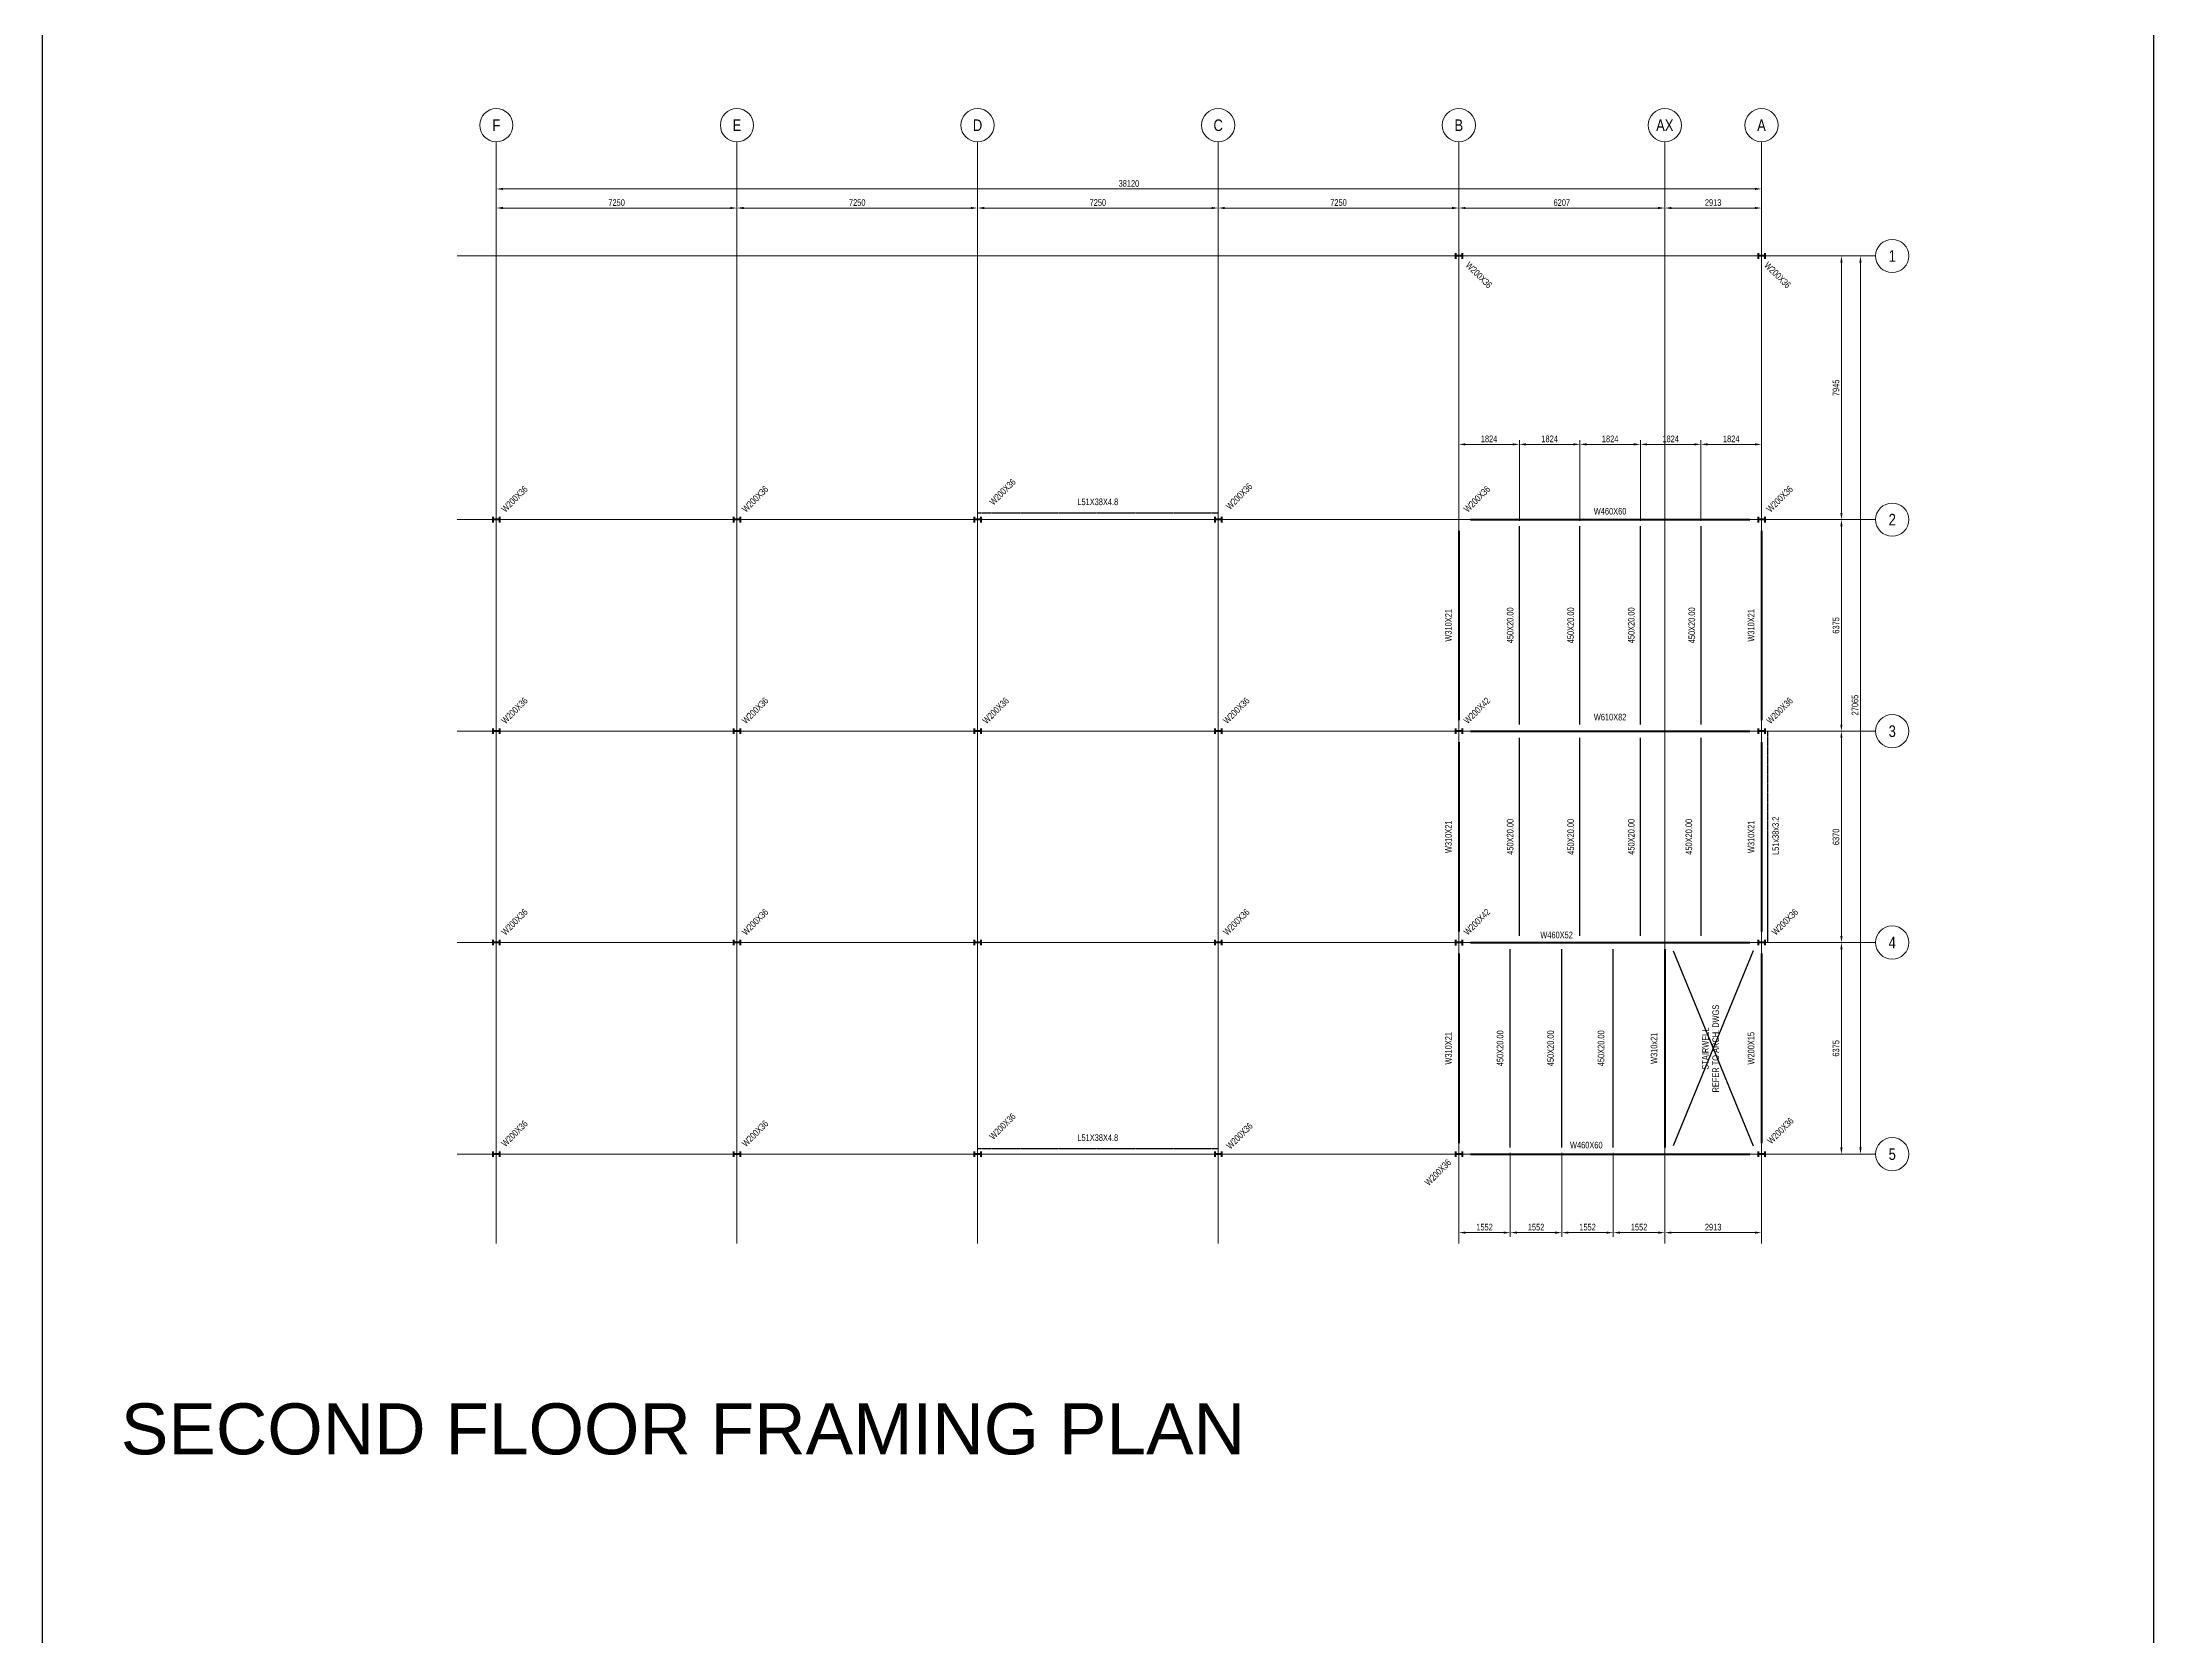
# Model space of a CAD drawing. Header units: millimetres. Extents: x -31954 to 493870, y 99509 to 604061.
# Drawn here: x 112482 to 176103, y 422996 to 471016 of the extents above; entities that cross this region are included whole.
import ezdxf
from ezdxf.enums import TextEntityAlignment as Align

# ---------------------------------------------------------------- set-up
doc = ezdxf.new("R2010")
doc.units = ezdxf.units.MM
doc.header["$LTSCALE"] = 10
doc.linetypes.add('Center', pattern=[2, 1.25, -0.25, 0.25, -0.25])
doc.linetypes.add('Hidden', pattern=[0.375, 0.25, -0.125])
for name, color, linetype, lineweight in [('A-DETL-MLIN', 3, 'Continuous', 25), ('S-ANNOTATIONS', 1, 'Continuous', 9), ('S-BEAM-STEEL-PLAN', 4, 'Continuous', 50), ('S-COLUMN-STEEL-PLAN', 4, 'Continuous', 50), ('S-GRID', 6, 'Center', 9)]:
    doc.layers.add(name, color=color, linetype=linetype, lineweight=lineweight)
doc.styles.add('001 Title Text', font='arial.ttf', dxfattribs={"width": 0.8, "height": 3.5})
doc.styles.add('AnnoText', font='arial.ttf', dxfattribs={"width": 0.8, "height": 2})
doc.styles.add('Revit_Arial', font='arial.ttf')

# ---------------------------------------------------------------- blocks, each defined once
blk = doc.blocks.new('LR_COL')
at = {"layer": 'S-COLUMN-STEEL-PLAN', "lineweight": 70}
for p, q in [((-1.005, 0.825), (-1.005, -0.825)), ((1.005, 0), (-1.005, 0)), ((1.005, 0.825), (1.005, -0.825))]:
    blk.add_line(p, q, dxfattribs=at)

msp = doc.modelspace()

# ---------------------------------------------------------------- linework, layer by layer
at = {"layer": 'A-DETL-MLIN'}
for p, q in [((164033.3, 443635), (161620.1, 437760)), ((161620.1, 443635), (164033.3, 437760))]:
    msp.add_line(p, q, dxfattribs=at)
at = {"layer": 'Defpoints'}
msp.add_lwpolyline([(112481.5, 525185.3), (112481.5, 316383.1), (176102.9, 316383.1), (176102.9, 525185.3)], close=True, dxfattribs=at)
at = {"layer": 'S-ANNOTATIONS'}
for p, q in [((126163.3, 467228.3), (126163.3, 466470.3)), ((164283.3, 467228.3), (164283.3, 466470.3)), ((126363.3, 466595.3), (164083.3, 466595.3)), ((126163.3, 466309.7), (126163.3, 465895.2)), ((126363.3, 466020.2), (133213.3, 466020.2)), ((133413.3, 466309.7), (133413.3, 465895.2)), ((133413.3, 466309.7), (133413.3, 465895.2)), ((133613.3, 466020.2), (140508.9, 466020.2)), ((140663.3, 465999.4), (140663.3, 465895.2)), ((140663.3, 465999.4), (140663.3, 465895.2)), ((140863.3, 466020.2), (147713.3, 466020.2)), ((147913.3, 465999.4), (147913.3, 465895.2)), ((147913.3, 465999.4), (147913.3, 465895.2)), ((148113.3, 466020.2), (154963.3, 466020.2)), ((155163.3, 465999.4), (155163.3, 465895.2)), ((155163.3, 465999.4), (155163.3, 465895.2)), ((155363.3, 466020.2), (161170.1, 466020.2)), ((161370.1, 465999.4), (161370.1, 465895.2)), ((161370.1, 465999.4), (161370.1, 465895.2)), ((161570.1, 466020.2), (164083.3, 466020.2)), ((164283.3, 465999.4), (164283.3, 465895.2)), ((166775.8, 464575), (166567.2, 464575)), ((166883.7, 464575), (167390.2, 464575)), ((166692.2, 456830), (166692.2, 464375)), ((167265.2, 437710), (167265.2, 464375)), ((155163.3, 456692.5), (155163.3, 459023.2)), ((155363.3, 458898.2), (156787.3, 458898.2)), ((156987.3, 456592.5), (156987.3, 459023.2)), ((156987.3, 456592.5), (156987.3, 459023.2)), ((157187.3, 458898.2), (158611.3, 458898.2)), ((158811.3, 456592.5), (158811.3, 459023.2)), ((158811.3, 456592.5), (158811.3, 459023.2)), ((159011.3, 458898.2), (160435.3, 458898.2)), ((160635.3, 456592.5), (160635.3, 459023.2)), ((160635.3, 456592.5), (160635.3, 459023.2)), ((160835.3, 458898.2), (162259.3, 458898.2)), ((162459.3, 456592.5), (162459.3, 459023.2)), ((162459.3, 456592.5), (162459.3, 459023.2)), ((162659.3, 458898.2), (164083.3, 458898.2)), ((164283.3, 458960.7), (164283.3, 459023.2)), ((166775.8, 456630), (166567.2, 456630)), ((166775.8, 456630), (166567.2, 456630)), ((166692.2, 450455), (166692.2, 456430)), ((166775.8, 450255), (166567.2, 450255)), ((166775.8, 450255), (166567.2, 450255)), ((166692.2, 444085), (166692.2, 450055)), ((166758.7, 443885), (166567.2, 443885)), ((166758.7, 443885), (166567.2, 443885)), ((166692.2, 437710), (166692.2, 443685)), ((156715, 437547.5), (156715, 435019.5)), ((156715, 437547.5), (156715, 435019.5)), ((158266.7, 437547.5), (158266.7, 435019.5)), ((158266.7, 437547.5), (158266.7, 435019.5)), ((159818.4, 437547.5), (159818.4, 435019.5)), ((159818.4, 437547.5), (159818.4, 435019.5)), ((161370.1, 437552.6), (161370.1, 435019.5)), ((161370.1, 437552.6), (161370.1, 435019.5)), ((164283.3, 437447.5), (164283.3, 435019.5)), ((166758.7, 437510), (166567.2, 437510)), ((166883.7, 437510), (167390.2, 437510)), ((155163.3, 434882.5), (155163.3, 435269.5)), ((155363.3, 435144.5), (156515, 435144.5)), ((156915, 435144.5), (158066.7, 435144.5)), ((158466.7, 435144.5), (159618.4, 435144.5)), ((160018.4, 435144.5), (161170.1, 435144.5)), ((161570.1, 435144.5), (164083.3, 435144.5))]:
    msp.add_line(p, q, dxfattribs=at)
for points in [[(126363.3, 466628.6), (126363.3, 466561.9), (126163.3, 466595.3)], [(164083.3, 466628.6), (164083.3, 466561.9), (164283.3, 466595.3)], [(126363.3, 466053.5), (126363.3, 465986.9), (126163.3, 466020.2)], [(133213.3, 466053.5), (133213.3, 465986.9), (133413.3, 466020.2)], [(133613.3, 466053.5), (133613.3, 465986.9), (133413.3, 466020.2)], [(140463.3, 466053.5), (140463.3, 465986.9), (140663.3, 466020.2)], [(140863.3, 466053.5), (140863.3, 465986.9), (140663.3, 466020.2)], [(147713.3, 466053.5), (147713.3, 465986.9), (147913.3, 466020.2)], [(148113.3, 466053.5), (148113.3, 465986.9), (147913.3, 466020.2)], [(154963.3, 466053.5), (154963.3, 465986.9), (155163.3, 466020.2)], [(155363.3, 466053.5), (155363.3, 465986.9), (155163.3, 466020.2)], [(161170.1, 466053.5), (161170.1, 465986.9), (161370.1, 466020.2)], [(161570.1, 466053.5), (161570.1, 465986.9), (161370.1, 466020.2)], [(164083.3, 466053.5), (164083.3, 465986.9), (164283.3, 466020.2)], [(166658.9, 464375), (166725.6, 464375), (166692.2, 464575)], [(167231.9, 464375), (167298.5, 464375), (167265.2, 464575)], [(155363.3, 458931.5), (155363.3, 458864.8), (155163.3, 458898.2)], [(156787.3, 458931.5), (156787.3, 458864.8), (156987.3, 458898.2)], [(157187.3, 458931.5), (157187.3, 458864.8), (156987.3, 458898.2)], [(158611.3, 458931.5), (158611.3, 458864.8), (158811.3, 458898.2)], [(159011.3, 458931.5), (159011.3, 458864.8), (158811.3, 458898.2)], [(160435.3, 458931.5), (160435.3, 458864.8), (160635.3, 458898.2)], [(160835.3, 458931.5), (160835.3, 458864.8), (160635.3, 458898.2)], [(162259.3, 458931.5), (162259.3, 458864.8), (162459.3, 458898.2)], [(162659.3, 458931.5), (162659.3, 458864.8), (162459.3, 458898.2)], [(164083.3, 458931.5), (164083.3, 458864.8), (164283.3, 458898.2)], [(166658.9, 456830), (166725.6, 456830), (166692.2, 456630)], [(166658.9, 456430), (166725.6, 456430), (166692.2, 456630)], [(166658.9, 450455), (166725.6, 450455), (166692.2, 450255)], [(166658.9, 450055), (166725.6, 450055), (166692.2, 450255)], [(166658.9, 444085), (166725.6, 444085), (166692.2, 443885)], [(166658.9, 443685), (166725.6, 443685), (166692.2, 443885)], [(166658.9, 437710), (166725.6, 437710), (166692.2, 437510)], [(167231.9, 437710), (167298.5, 437710), (167265.2, 437510)], [(155363.3, 435177.8), (155363.3, 435111.2), (155163.3, 435144.5)], [(156515, 435177.8), (156515, 435111.2), (156715, 435144.5)], [(156915, 435177.8), (156915, 435111.2), (156715, 435144.5)], [(158066.7, 435177.8), (158066.7, 435111.2), (158266.7, 435144.5)], [(158466.7, 435177.8), (158466.7, 435111.2), (158266.7, 435144.5)], [(159618.4, 435177.8), (159618.4, 435111.2), (159818.4, 435144.5)], [(160018.4, 435177.8), (160018.4, 435111.2), (159818.4, 435144.5)], [(161170.1, 435177.8), (161170.1, 435111.2), (161370.1, 435144.5)], [(161570.1, 435177.8), (161570.1, 435111.2), (161370.1, 435144.5)], [(164083.3, 435177.8), (164083.3, 435111.2), (164283.3, 435144.5)]]:
    msp.add_solid(points, dxfattribs=at)
at = {"layer": 'S-BEAM-STEEL-PLAN', "lineweight": 70}
for p, q in [((155163.3, 456297.5), (155163.3, 450588)), ((155513.8, 456630), (163932.8, 456630)), ((164283.3, 456297.5), (164283.3, 450587.5)), ((155163.3, 449922), (155163.3, 444218)), ((155515.8, 450255), (163932.8, 450255)), ((164283.3, 449922.5), (164283.3, 444217.5)), ((155163.3, 443552), (155163.3, 437842.5)), ((155515.8, 443885), (163932.8, 443885)), ((161370.1, 443685), (161370.1, 437710)), ((164283.3, 443552.5), (164283.3, 437842.5)), ((155513.8, 437510), (163932.8, 437510))]:
    msp.add_line(p, q, dxfattribs=at)
at = {"layer": 'S-BEAM-STEEL-PLAN', "lineweight": 30}
for p, q in [((156987.3, 450455), (156987.3, 456430)), ((158811.3, 450455), (158811.3, 456430)), ((160635.3, 450455), (160635.3, 456430)), ((162459.3, 456430), (162459.3, 450455)), ((156987.3, 444085), (156987.3, 450055)), ((158811.3, 444085), (158811.3, 450055)), ((160635.3, 444085), (160635.3, 450055)), ((162459.3, 450055), (162459.3, 444085)), ((156715, 437710), (156715, 443685)), ((158266.7, 437710), (158266.7, 443685)), ((159818.4, 437710), (159818.4, 443685))]:
    msp.add_line(p, q, dxfattribs=at)
at = {"layer": 'S-BEAM-STEEL-PLAN', "linetype": 'Hidden', "lineweight": 25}
for p, q in [((164469.8, 443885), (164469.8, 450255)), ((140663.3, 437681.7), (147913.3, 437681.7))]:
    msp.add_line(p, q, dxfattribs=at)
msp.add_lwpolyline([(140663.3, 456830.5), (147913.3, 456830.5)], dxfattribs=at)
at = {"layer": 'S-COLUMN-STEEL-PLAN', "lineweight": 70}
for p, q in [((155062.8, 464657.5), (155062.8, 464492.5)), ((155263.8, 464575), (155062.8, 464575)), ((155263.8, 464657.5), (155263.8, 464492.5)), ((164182.8, 464657.5), (164182.8, 464492.5)), ((164383.8, 464575), (164182.8, 464575)), ((164383.8, 464657.5), (164383.8, 464492.5)), ((126062.8, 456712.5), (126062.8, 456547.5)), ((126263.8, 456630), (126062.8, 456630)), ((126263.8, 456712.5), (126263.8, 456547.5)), ((133312.8, 456712.5), (133312.8, 456547.5)), ((133513.8, 456630), (133312.8, 456630)), ((133513.8, 456712.5), (133513.8, 456547.5)), ((140562.8, 456712.5), (140562.8, 456547.5)), ((140763.8, 456630), (140562.8, 456630)), ((140763.8, 456712.5), (140763.8, 456547.5)), ((147812.8, 456712.5), (147812.8, 456547.5)), ((148013.8, 456630), (147812.8, 456630)), ((148013.8, 456712.5), (148013.8, 456547.5)), ((164182.8, 456712.5), (164182.8, 456547.5)), ((164383.8, 456630), (164182.8, 456630)), ((164383.8, 456712.5), (164383.8, 456547.5)), ((126062.8, 450337.5), (126062.8, 450172.5)), ((126263.8, 450255), (126062.8, 450255)), ((126263.8, 450337.5), (126263.8, 450172.5)), ((133312.8, 450337.5), (133312.8, 450172.5)), ((133513.8, 450255), (133312.8, 450255)), ((133513.8, 450337.5), (133513.8, 450172.5)), ((140562.8, 450337.5), (140562.8, 450172.5)), ((140763.8, 450255), (140562.8, 450255)), ((140763.8, 450337.5), (140763.8, 450172.5)), ((147812.8, 450337.5), (147812.8, 450172.5)), ((148013.8, 450255), (147812.8, 450255)), ((148013.8, 450337.5), (148013.8, 450172.5)), ((155060.8, 450338), (155060.8, 450172)), ((155265.8, 450255), (155060.8, 450255)), ((155062.8, 450337.5), (155062.8, 450172.5)), ((155263.8, 450255), (155062.8, 450255)), ((155263.8, 450337.5), (155263.8, 450172.5)), ((155265.8, 450338), (155265.8, 450172)), ((164182.8, 450337.5), (164182.8, 450172.5)), ((164383.8, 450255), (164182.8, 450255)), ((164383.8, 450337.5), (164383.8, 450172.5)), ((126062.8, 443967.5), (126062.8, 443802.5)), ((126263.8, 443885), (126062.8, 443885)), ((126263.8, 443967.5), (126263.8, 443802.5)), ((133312.8, 443967.5), (133312.8, 443802.5)), ((133513.8, 443885), (133312.8, 443885)), ((133513.8, 443967.5), (133513.8, 443802.5)), ((147812.8, 443967.5), (147812.8, 443802.5)), ((148013.8, 443885), (147812.8, 443885)), ((148013.8, 443967.5), (148013.8, 443802.5)), ((155060.8, 443968), (155060.8, 443802)), ((155265.8, 443885), (155060.8, 443885)), ((155062.8, 443967.5), (155062.8, 443802.5)), ((155263.8, 443885), (155062.8, 443885)), ((155263.8, 443967.5), (155263.8, 443802.5)), ((155265.8, 443968), (155265.8, 443802)), ((164182.8, 443967.5), (164182.8, 443802.5)), ((164383.8, 443885), (164182.8, 443885)), ((164383.8, 443967.5), (164383.8, 443802.5)), ((126062.8, 437592.5), (126062.8, 437427.5)), ((126263.8, 437510), (126062.8, 437510)), ((126263.8, 437592.5), (126263.8, 437427.5)), ((133312.8, 437592.5), (133312.8, 437427.5)), ((133513.8, 437510), (133312.8, 437510)), ((133513.8, 437592.5), (133513.8, 437427.5)), ((140562.8, 437592.5), (140562.8, 437427.5)), ((140763.8, 437510), (140562.8, 437510)), ((140763.8, 437592.5), (140763.8, 437427.5)), ((147812.8, 437592.5), (147812.8, 437427.5)), ((148013.8, 437510), (147812.8, 437510)), ((148013.8, 437592.5), (148013.8, 437427.5)), ((155062.8, 437592.5), (155062.8, 437427.5)), ((155263.8, 437510), (155062.8, 437510)), ((155263.8, 437592.5), (155263.8, 437427.5)), ((164182.8, 437592.5), (164182.8, 437427.5)), ((164383.8, 437510), (164182.8, 437510)), ((164383.8, 437592.5), (164383.8, 437427.5))]:
    msp.add_line(p, q, dxfattribs=at)
at = {"layer": 'S-COLUMN-STEEL-PLAN'}
msp.add_circle((164283.3, 450255), 5.665167615577067e-11, dxfattribs=at)
at = {"layer": 'S-GRID'}
for p, q in [((126163.3, 434820), (126163.3, 468015)), ((133413.3, 434820), (133413.3, 468015)), ((140663.3, 434820), (140663.3, 468015)), ((147913.3, 434820), (147913.3, 468015)), ((155163.3, 434820), (155163.3, 468015)), ((161370.1, 434820), (161370.1, 468015)), ((164283.3, 434820), (164283.3, 468015)), ((124985.6, 464575), (167723.3, 464575)), ((124985.6, 456630), (167723.3, 456630)), ((124985.6, 450255), (167723.3, 450255)), ((124985.6, 443885), (167723.3, 443885)), ((124985.6, 437510), (167723.3, 437510))]:
    msp.add_line(p, q, dxfattribs=at)
at = {"layer": 'S-GRID', "linetype": 'Continuous'}
for centre in [(126163.3, 468515), (133413.3, 468515), (140663.3, 468515), (147913.3, 468515), (155163.3, 468515), (161370.1, 468515), (164283.3, 468515), (168223.3, 464575), (168223.3, 456630), (168223.3, 450255), (168223.3, 443885), (168223.3, 437510)]:
    msp.add_circle(centre, 500, dxfattribs=at)

# ---------------------------------------------------------------- block references
at = {"layer": 'S-GRID', "xscale": 100, "yscale": 100, "zscale": 100}
msp.add_blockref('LR_COL', (140663.3, 443885), dxfattribs=at)

# ---------------------------------------------------------------- texts
at = {"layer": 'Defpoints', "style": 'Revit_Arial'}
msp.add_text('SECOND FLOOR FRAMING PLAN', height=1536.77, dxfattribs=at).set_placement((114849.2, 428462.7))
at = {"layer": 'S-ANNOTATIONS', "char_height": 200, "attachment_point": 5, "style": 'AnnoText'}
for s, insert in [('38120', (145223.3, 466759.9)), ('7250', (129788.3, 466184.8)), ('7250', (137038.3, 466184.8)), ('7250', (144288.3, 466184.8)), ('7250', (151538.3, 466184.8)), ('6207', (158266.7, 466184.8)), ('2913', (162826.7, 466184.9)), ('1824', (156075.3, 459062.8)), ('1824', (157899.3, 459062.8)), ('1824', (159723.3, 459062.8)), ('1824', (161547.3, 459062.8)), ('1824', (163371.3, 459062.8)), ('1552', (155939.2, 435309.1)), ('1552', (157490.9, 435309.1)), ('1552', (159042.6, 435309.1)), ('1552', (160594.3, 435309.1)), ('2913', (162826.7, 435309.2))]:
    msp.add_mtext(s, dxfattribs=dict(at, insert=insert))
at = {"layer": 'S-ANNOTATIONS', "char_height": 200, "line_spacing_factor": 0.938532, "style": 'AnnoText'}
for s, insert, width, attachment_point, rotation in [('\\fArial|b0|i0|c0|p34|;W200X36', (155493, 464419.3), 2156.4, 1, 315), ('\\fArial|b0|i0|c0|p34|;W200X36', (164493.3, 464418.2), 2156.4, 1, 315), ('\\fArial|b0|i0|c0|p34|;W200X36', (126293.3, 456974.8), 2156.4, 1, 45), ('\\fArial|b0|i0|c0|p34|;W200X36', (133543.3, 456974.8), 2156.4, 1, 45), ('\\fArial|b0|i0|c0|p34|;W200X36', (140997.9, 457190.6), 2156.4, 1, 45), ('\\fArial|b0|i0|c0|p34|;W200X36', (148125.8, 457057.3), 2156.4, 1, 45), ('\\fArial|b0|i0|c0|p34|;W200X36', (155293.3, 456974.8), 2311.489, 1, 45), ('\\fArial|b0|i0|c0|p34|;W200X36', (164413.3, 456974.8), 2156.4, 1, 45), ('\\fArial|b0|i0|c0|p34|;W310X21', (154750, 453445.2), 2156.4, 2, 90), ('\\fArial|b0|i0|c0|p34|;450X20.00', (156610.7, 453444.9), 2379.6, 2, 90), ('\\fArial|b0|i0|c0|p34|;450X20.00', (158434.7, 453444.9), 2379.6, 2, 90), ('\\fArial|b0|i0|c0|p34|;450X20.00', (160258.7, 453444.9), 2379.6, 2, 90), ('\\fArial|b0|i0|c0|p34|;450X20.00', (162082.7, 453444.9), 2379.6, 2, 90), ('\\fArial|b0|i0|c0|p34|;W310X21', (163870, 453444.9), 2156.4, 2, 90), ('\\fArial|b0|i0|c0|p34|;W200X36', (126293.3, 450599.8), 2156.4, 1, 45), ('\\fArial|b0|i0|c0|p34|;W200X36', (133543.3, 450599.8), 2156.4, 1, 45), ('\\fArial|b0|i0|c0|p34|;W200X36', (140793.3, 450599.8), 2156.4, 1, 45), ('\\fArial|b0|i0|c0|p34|;W200X36', (148043.3, 450599.8), 2156.4, 1, 45), ('\\fArial|b0|i0|c0|p34|;W200X42', (155293.3, 450599.8), 2156.4, 1, 45), ('\\fArial|b0|i0|c0|p34|;W200X36', (164413.3, 450599.8), 2156.4, 1, 45), ('\\fArial|b0|i0|c0|p34|;W310X21', (154750, 447072.4), 2156.4, 2, 90), ('\\fArial|b0|i0|c0|p34|;450X20.00', (156610.7, 447072.4), 2379.6, 2, 90), ('\\fArial|b0|i0|c0|p34|;450X20.00', (158434.7, 447072.4), 2379.6, 2, 90), ('\\fArial|b0|i0|c0|p34|;450X20.00', (160258.7, 447072.4), 2379.6, 2, 90), ('\\fArial|b0|i0|c0|p34|;450X20.00', (161994, 447072.4), 2379.6, 2, 90), ('\\fArial|b0|i0|c0|p34|;W310X21', (163870, 447072.4), 2156.4, 2, 90), ('\\fArial|b0|i0|c0|p34|;L51x38x3.2', (164605.4, 447102.9), 2541.6, 2, 90), ('\\fArial|b0|i0|c0|p34|;W200X36', (126293.3, 444229.8), 2156.4, 1, 45), ('\\fArial|b0|i0|c0|p34|;W200X36', (133543.3, 444229.8), 2156.4, 1, 45), ('\\fArial|b0|i0|c0|p34|;W200X36', (148043.3, 444229.8), 2156.4, 1, 45), ('\\fArial|b0|i0|c0|p34|;W200X42', (155293.3, 444229.8), 2156.4, 1, 45), ('\\fArial|b0|i0|c0|p34|;W200X36', (164573.2, 444229.8), 2156.4, 1, 45), ('\\fArial|b0|i0|c0|p34|;STAIRWELL\\PREFER TO ARCH. DWGS', (162490.6, 440690.7), 5312.826, 2, 90), ('\\fArial|b0|i0|c0|p34|;W310X21', (154750, 440699.7), 2156.4, 2, 90), ('\\fArial|b0|i0|c0|p34|;450X20.00', (156307.7, 440699.9), 2379.6, 2, 90), ('\\fArial|b0|i0|c0|p34|;450X20.00', (157828.8, 440699.9), 2379.6, 2, 90), ('\\fArial|b0|i0|c0|p34|;450X20.00', (159349.8, 440699.9), 2379.6, 2, 90), ('W310x21', (160945.5, 440699.9), 2156.4, 2, 90), ('\\fArial|b0|i0|c0|p34|;W200X15', (163870, 440699.9), 2156.4, 2, 90), ('\\fArial|b0|i0|c0|p34|;W200X36', (126293.3, 437854.8), 2156.4, 1, 45), ('\\fArial|b0|i0|c0|p34|;W200X36', (133543.3, 437854.8), 2156.4, 1, 45), ('\\fArial|b0|i0|c0|p34|;W200X36', (140997.9, 438070.6), 2156.4, 1, 45), ('\\fArial|b0|i0|c0|p34|;W200X36', (148137.9, 437784.8), 2156.4, 1, 45), ('\\fArial|b0|i0|c0|p34|;W200X36', (164437.2, 437939.2), 2156.4, 1, 45), ('\\fArial|b0|i0|c0|p34|;W200X36', (154116, 436683), 2156.4, 1, 45)]:
    msp.add_mtext(s, dxfattribs=dict(at, insert=insert, width=width, attachment_point=attachment_point, rotation=rotation))
at = {"layer": 'S-ANNOTATIONS', "char_height": 200, "attachment_point": 5, "rotation": 90, "style": 'AnnoText'}
for s, insert in [('7945', (166527.6, 460602.5)), ('6375', (166527.6, 453442.5)), ('27065', (167100.6, 451042.5)), ('6370', (166527.6, 447070)), ('6375', (166527.6, 440697.5))]:
    msp.add_mtext(s, dxfattribs=dict(at, insert=insert))
at = {"layer": 'S-ANNOTATIONS', "char_height": 200, "attachment_point": 2, "line_spacing_factor": 0.938532, "style": 'AnnoText'}
for s, insert, width in [('\\fArial|b0|i0|c0|p34|;L51X38X4.8', (144286, 457266.2), 2707.2), ('\\fArial|b0|i0|c0|p34|;W460X60', (159721, 456983), 2156.4), ('\\fArial|b0|i0|c0|p34|;W610X82', (159722, 450779.3), 2156.4), ('\\fArial|b0|i0|c0|p34|;W460X52', (158109.9, 444214.2), 2156.4), ('\\fArial|b0|i0|c0|p34|;L51X38X4.8', (144286, 438108.7), 2707.2), ('\\fArial|b0|i0|c0|p34|;W460X60', (159004.9, 437881.9), 2156.4)]:
    msp.add_mtext(s, dxfattribs=dict(at, insert=insert, width=width))
at = {"layer": 'S-GRID', "style": '001 Title Text', "width": 0.8}
for s, p in [('F', (126163.3, 468515)), ('E', (133413.3, 468515)), ('D', (140663.3, 468515)), ('C', (147913.3, 468515)), ('B', (155163.3, 468515)), ('AX', (161370.1, 468515)), ('A', (164283.3, 468515)), ('1', (168223.3, 464575)), ('2', (168223.3, 456630)), ('3', (168223.3, 450255)), ('4', (168223.3, 443885)), ('5', (168223.3, 437510))]:
    msp.add_text(s, height=350, dxfattribs=at).set_placement(p, align=Align.MIDDLE_CENTER)

doc.saveas('drawing.dxf')
